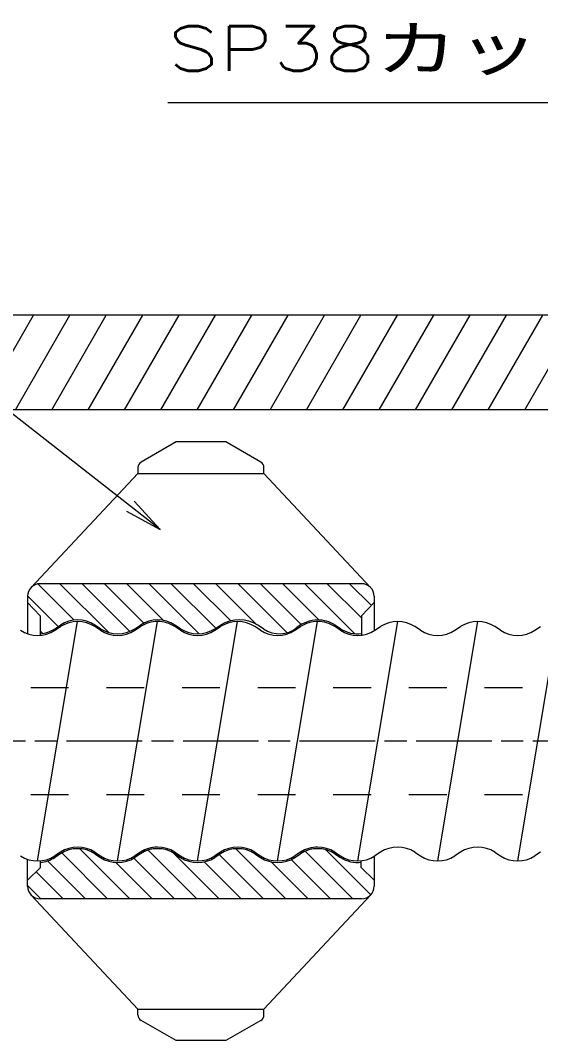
# Model space of a CAD drawing. Units: millimetres at full size, sheet at 1:1; details may follow other scales. Extents: x -2456 to -674, y 2522 to 3782.
# Drawn here: x -1719.2 to -1636.6, y 3140.8 to 3302.7 of the extents above; entities that cross this region are included whole.
import ezdxf
from ezdxf.enums import TextEntityAlignment as Align

# ---------------------------------------------------------------- set-up
doc = ezdxf.new("R2010")
doc.units = ezdxf.units.MM
doc.linetypes.add('CHAIN', pattern=[18.5, 12, -1.5, 3.5, -1.5])
doc.linetypes.add('DASHED_SPACED', pattern=[12, 6, -6])
for name, color, linetype, lineweight in [('02細線', 81, 'Continuous', 25), ('0_2', 7, 'Continuous', 25), ('1外形線', 7, 'Continuous', 25), ('3隠れ線', 2, 'DASHED_SPACED', 25), ('4中心線', 1, 'CHAIN', 25), ('_-0', 7, 'Continuous', 25), ('中心線', 1, 'CHAIN', 25), ('画層4', 7, 'Continuous', 25), ('細線', 81, 'Continuous', 25)]:
    doc.layers.add(name, color=color, linetype=linetype, lineweight=lineweight)
doc.styles.add('simplex.shx', font='')
doc.styles.get('simplex.shx').set_extended_font_data('simplex.shx')

# ---------------------------------------------------------------- blocks, each defined once
blk = doc.blocks.new('open_arrow')
at = {"color": 0, "linetype": 'Continuous', "lineweight": -2}
blk.add_lwpolyline([(7.5, 1.25), (0, 0), (7.5, -1.25)], dxfattribs=at)

msp = doc.modelspace()

# ---------------------------------------------------------------- linework, layer by layer
at = {"layer": '02細線'}
for p, q in [((-1725.751, 3240.912), (-1717.09, 3255.912)), ((-1719.977, 3240.912), (-1711.317, 3255.912)), ((-1714.204, 3240.912), (-1705.543, 3255.912)), ((-1708.43, 3240.912), (-1699.77, 3255.912)), ((-1702.657, 3240.912), (-1693.996, 3255.912)), ((-1696.883, 3240.912), (-1688.223, 3255.912)), ((-1691.11, 3240.912), (-1682.449, 3255.912)), ((-1685.336, 3240.912), (-1676.676, 3255.912)), ((-1679.563, 3240.912), (-1670.902, 3255.912)), ((-1673.789, 3240.912), (-1665.129, 3255.912)), ((-1668.016, 3240.912), (-1659.355, 3255.912)), ((-1662.242, 3240.912), (-1653.582, 3255.912)), ((-1656.469, 3240.912), (-1647.808, 3255.912)), ((-1650.695, 3240.912), (-1642.035, 3255.912)), ((-1644.922, 3240.912), (-1636.261, 3255.912)), ((-1639.148, 3240.912), (-1630.488, 3255.912))]:
    msp.add_line(p, q, dxfattribs=at)
at = {"layer": '0_2'}
for p, q in [((-1718.034, 3210.318), (-1718.034, 3205.372)), ((-1716.017, 3208.2), (-1718.034, 3210.318)), ((-1665.052, 3208.2), (-1663.034, 3210.318)), ((-1716.017, 3208.2), (-1716.017, 3205.134)), ((-1665.052, 3208.2), (-1665.052, 3205.152)), ((-1715.987, 3168.265), (-1718.032, 3166.276)), ((-1665.081, 3168.265), (-1663.037, 3166.276)), ((-1718.032, 3165.32), (-1718.032, 3166.276))]:
    msp.add_line(p, q, dxfattribs=at)
for points in [[(-1560.896, 3215.912), (-1595.823, 3289.614), (-1601.823, 3289.614), (-1695.794, 3289.614)], [(-1697.008, 3221.912), (-1763.721, 3274.05), (-1769.721, 3274.05), (-1850.893, 3274.05)]]:
    msp.add_lwpolyline(points, dxfattribs=at)
at = {"layer": '1外形線'}
for p, q in [((-1435.03, 3255.912), (-1887.191, 3255.912)), ((-1435.03, 3240.912), (-1883.038, 3240.912)), ((-1718.034, 3211.32), (-1718.034, 3210.318)), ((-1663.034, 3211.32), (-1663.034, 3210.318)), ((-1663.034, 3210.318), (-1663.034, 3205.856)), ((-1718.032, 3166.276), (-1718.032, 3169.581)), ((-1715.987, 3168.265), (-1715.988, 3169.347)), ((-1665.081, 3168.265), (-1665.081, 3169.358)), ((-1663.037, 3166.276), (-1663.034, 3165.32))]:
    msp.add_line(p, q, dxfattribs=at)
msp.add_arc((-1716.032, 3165.32), 2, 180.00582, 270, dxfattribs=at)
at = {"layer": '3隠れ線'}
for p, q in [((-1555.517, 3196.82), (-1887.728, 3196.82)), ((-1555.517, 3179.82), (-1887.621, 3179.82))]:
    msp.add_line(p, q, dxfattribs=at)
at = {"layer": '4中心線'}
msp.add_line((-2322.372, 3188.412), (-760.791, 3188.412), dxfattribs=at)
at = {"layer": '_-0'}
for p, q in [((-1713.731, 3206.172), (-1712.826, 3206.759)), ((-1713.731, 3205.922), (-1712.826, 3206.509)), ((-1706.476, 3206.172), (-1707.381, 3206.759)), ((-1706.476, 3205.922), (-1707.381, 3206.509)), ((-1701.031, 3206.172), (-1700.126, 3206.759)), ((-1701.031, 3205.922), (-1700.126, 3206.509)), ((-1693.776, 3206.172), (-1694.681, 3206.759)), ((-1693.776, 3205.922), (-1694.681, 3206.509)), ((-1688.331, 3206.172), (-1687.426, 3206.759)), ((-1688.331, 3205.922), (-1687.426, 3206.509)), ((-1681.076, 3205.922), (-1681.981, 3206.509)), ((-1681.076, 3205.922), (-1681.981, 3206.509)), ((-1680.576, 3206.172), (-1681.481, 3206.759)), ((-1675.631, 3205.922), (-1674.726, 3206.509)), ((-1675.631, 3205.922), (-1674.726, 3206.509)), ((-1668.376, 3206.172), (-1669.281, 3206.759)), ((-1668.376, 3205.922), (-1669.281, 3206.509)), ((-1662.931, 3205.922), (-1662.026, 3206.509)), ((-1655.676, 3205.922), (-1656.581, 3206.509)), ((-1650.231, 3205.922), (-1649.326, 3206.509)), ((-1642.976, 3205.922), (-1643.881, 3206.509)), ((-1637.531, 3205.922), (-1636.626, 3206.509)), ((-1712.826, 3170.719), (-1713.731, 3170.132)), ((-1712.826, 3170.719), (-1713.731, 3170.132)), ((-1712.826, 3170.469), (-1713.731, 3169.882)), ((-1707.381, 3170.719), (-1706.476, 3170.132)), ((-1707.381, 3170.469), (-1706.476, 3169.882)), ((-1700.126, 3170.719), (-1701.031, 3170.132)), ((-1700.126, 3170.469), (-1701.031, 3169.882)), ((-1700.126, 3170.469), (-1701.031, 3169.882)), ((-1694.681, 3170.719), (-1693.776, 3170.132)), ((-1694.681, 3170.469), (-1693.776, 3169.882)), ((-1687.426, 3170.719), (-1688.331, 3170.132)), ((-1687.426, 3170.719), (-1688.331, 3170.132)), ((-1687.426, 3170.469), (-1688.331, 3169.882)), ((-1681.981, 3170.719), (-1681.076, 3170.132)), ((-1681.981, 3170.719), (-1681.076, 3170.132)), ((-1681.981, 3170.469), (-1681.076, 3169.882)), ((-1674.726, 3170.719), (-1675.631, 3170.132)), ((-1674.726, 3170.719), (-1675.631, 3170.132)), ((-1675.631, 3169.882), (-1674.726, 3170.469)), ((-1669.281, 3170.719), (-1668.376, 3170.132)), ((-1669.281, 3170.469), (-1668.376, 3169.882)), ((-1662.026, 3170.719), (-1662.931, 3170.132)), ((-1662.026, 3170.719), (-1662.931, 3170.132)), ((-1656.581, 3170.719), (-1655.676, 3170.132)), ((-1649.326, 3170.719), (-1650.231, 3170.132)), ((-1643.881, 3170.719), (-1642.976, 3170.132)), ((-1636.626, 3170.719), (-1637.531, 3170.132))]:
    msp.add_line(p, q, dxfattribs=at)
for centre, radius, start, end in [((-1710.103, 3202.565), 5, 57.00469, 122.99531), ((-1710.103, 3202.315), 5, 57.00469, 122.99531), ((-1697.403, 3202.565), 5, 57.00469, 122.99531), ((-1697.403, 3202.315), 5, 90, 122.99531), ((-1697.403, 3202.315), 5, 90, 122.99531), ((-1697.403, 3202.315), 5, 57.00469, 90), ((-1684.453, 3201.682), 5.883, 59.64602, 120.35398), ((-1684.703, 3202.315), 5, 57.00469, 122.99531), ((-1684.703, 3202.315), 5, 57.00469, 122.99531), ((-1671.853, 3201.871), 5.696, 91.51429, 127.44418), ((-1672.003, 3202.315), 5, 90, 122.99531), ((-1672.003, 3202.565), 5, 57.00469, 90), ((-1672.003, 3202.315), 5, 57.00469, 90), ((-1659.303, 3202.315), 5, 57.00469, 122.99531), ((-1646.603, 3202.315), 5, 57.00469, 122.99531), ((-1716.453, 3210.115), 5, 237.00469, 302.99531), ((-1716.453, 3210.365), 5, 275.00673, 302.99531), ((-1703.753, 3210.365), 5, 237.00469, 302.99531), ((-1703.753, 3210.115), 5, 237.00469, 302.99531), ((-1691.053, 3210.365), 5, 237.00469, 302.99531), ((-1691.053, 3210.115), 5, 237.00469, 302.99531), ((-1678.353, 3210.115), 5, 237.00469, 302.99531), ((-1678.353, 3210.115), 5, 237.00469, 302.99531), ((-1678.087, 3209.612), 4.247, 234.10774, 310.72234), ((-1665.653, 3210.365), 5, 237.00469, 276.91153), ((-1665.653, 3210.115), 5, 237.00469, 302.99531), ((-1652.953, 3210.115), 5, 237.00469, 302.99531), ((-1640.253, 3210.115), 5, 237.00469, 302.99531), ((-1710.103, 3166.525), 5, 57.00469, 122.99531), ((-1697.403, 3166.525), 5, 90.39157, 122.99531), ((-1697.403, 3166.525), 5, 57.00469, 122.99531), ((-1684.703, 3166.525), 5, 57.00469, 122.99531), ((-1684.703, 3166.525), 5, 57.00469, 122.99531), ((-1672.003, 3166.525), 5, 57.00469, 122.99531), ((-1672.003, 3166.525), 5, 90, 122.99531), ((-1659.303, 3166.525), 5, 57.00469, 122.99531), ((-1646.603, 3166.525), 5, 57.00469, 122.99531), ((-1716.453, 3174.325), 5, 237.00469, 302.99531), ((-1716.453, 3174.075), 5, 275.34658, 302.99531), ((-1710.103, 3166.275), 5, 57.00469, 122.99531), ((-1703.753, 3174.325), 5, 237.00469, 302.99531), ((-1703.753, 3174.075), 5, 237.00469, 302.99531), ((-1697.403, 3166.275), 5, 57.00469, 122.99531), ((-1691.053, 3174.325), 5, 237.00469, 302.99531), ((-1691.053, 3174.075), 5, 237.00469, 302.99531), ((-1684.703, 3166.275), 5, 57.00469, 122.99531), ((-1678.353, 3174.325), 5, 237.00469, 302.99531), ((-1678.353, 3174.325), 5, 237.00469, 302.99531), ((-1678.353, 3174.075), 5, 237.00469, 302.99531), ((-1672.003, 3166.275), 5, 57.00469, 122.99531), ((-1665.653, 3174.325), 5, 237.00469, 302.99531), ((-1665.653, 3174.075), 5, 237.00469, 276.5708), ((-1652.953, 3174.325), 5, 237.00469, 302.99531), ((-1640.253, 3174.325), 5, 237.00469, 302.99531)]:
    msp.add_arc(centre, radius, start, end, dxfattribs=at)
at = {"layer": '中心線'}
msp.add_line((-1637.813, 3188.412), (-1470.57, 3188.412), dxfattribs=at)
at = {"layer": '画層4'}
for p, q in [((-1694.469, 3235.82), (-1700.034, 3232.609)), ((-1686.599, 3235.82), (-1694.469, 3235.82)), ((-1681.035, 3232.609), (-1686.599, 3235.82)), ((-1700.534, 3231.743), (-1700.534, 3230.82)), ((-1680.534, 3230.82), (-1680.534, 3231.743)), ((-1717.449, 3212.735), (-1700.534, 3230.82)), ((-1700.534, 3230.82), (-1680.534, 3230.82)), ((-1663.62, 3212.735), (-1680.534, 3230.82)), ((-1665.034, 3213.32), (-1716.034, 3213.32)), ((-1663.036, 3170.065), (-1663.037, 3166.276)), ((-1717.446, 3163.906), (-1700.534, 3145.82)), ((-1665.034, 3163.32), (-1716.032, 3163.32)), ((-1663.62, 3163.906), (-1680.534, 3145.82)), ((-1700.534, 3145.82), (-1680.534, 3145.82)), ((-1700.534, 3144.898), (-1700.534, 3145.82)), ((-1680.534, 3144.898), (-1680.534, 3145.82)), ((-1694.469, 3140.82), (-1700.034, 3144.032)), ((-1681.035, 3144.032), (-1686.599, 3140.82)), ((-1686.599, 3140.82), (-1694.469, 3140.82))]:
    msp.add_line(p, q, dxfattribs=at)
for centre, radius, start, end in [((-1699.534, 3231.743), 1, 119.98845, 180), ((-1681.534, 3231.743), 1, 0, 60.01155), ((-1716.034, 3211.32), 2, 90, 180), ((-1665.034, 3211.32), 2, 0, 90), ((-1665.034, 3165.32), 2, 270, 0), ((-1699.534, 3144.898), 1, 180, 240.01155), ((-1681.534, 3144.898), 1, 299.98845, 0)]:
    msp.add_arc(centre, radius, start, end, dxfattribs=at)
at = {"layer": '細線'}
for p, q in [((-1710.657, 3207.535), (-1716.407, 3213.285)), ((-1705.151, 3205.565), (-1712.907, 3213.32)), ((-1701.81, 3205.759), (-1709.371, 3213.32)), ((-1699.582, 3207.066), (-1705.836, 3213.32)), ((-1696.454, 3207.474), (-1702.3, 3213.32)), ((-1690.815, 3205.371), (-1698.765, 3213.32)), ((-1688.179, 3206.27), (-1695.229, 3213.32)), ((-1685.786, 3207.412), (-1691.694, 3213.32)), ((-1681.74, 3206.902), (-1688.158, 3213.32)), ((-1676.851, 3205.549), (-1684.623, 3213.32)), ((-1674.618, 3206.851), (-1681.087, 3213.32)), ((-1671.792, 3207.561), (-1677.552, 3213.32)), ((-1666.079, 3205.384), (-1674.016, 3213.32)), ((-1665.052, 3207.892), (-1670.481, 3213.32)), ((-1663.477, 3209.853), (-1666.945, 3213.32)), ((-1713.184, 3206.527), (-1718.034, 3211.376)), ((-1716.453, 3169.325), (-1710.103, 3207.315)), ((-1703.753, 3169.325), (-1697.403, 3207.315)), ((-1691.053, 3169.325), (-1684.703, 3207.315)), ((-1678.353, 3169.325), (-1672.003, 3207.315)), ((-1678.353, 3169.325), (-1672.003, 3207.315)), ((-1665.653, 3169.325), (-1659.303, 3207.315)), ((-1652.953, 3169.325), (-1646.603, 3207.315)), ((-1640.253, 3169.325), (-1633.903, 3207.315)), ((-1715.627, 3205.434), (-1716.017, 3205.824)), ((-1705.333, 3163.32), (-1712.613, 3170.6)), ((-1701.798, 3163.32), (-1709.74, 3171.262)), ((-1694.727, 3163.32), (-1701.189, 3169.783)), ((-1691.191, 3163.32), (-1698.913, 3171.042)), ((-1687.656, 3163.32), (-1694.989, 3170.654)), ((-1680.585, 3163.32), (-1687.612, 3170.348)), ((-1677.049, 3163.32), (-1684.996, 3171.267)), ((-1666.442, 3163.32), (-1673.987, 3170.865)), ((-1663.558, 3163.971), (-1670.685, 3171.098)), ((-1708.869, 3163.32), (-1714.878, 3169.33)), ((-1698.262, 3163.32), (-1704.025, 3169.083)), ((-1684.12, 3163.32), (-1689.99, 3169.19)), ((-1673.514, 3163.32), (-1679.374, 3169.181)), ((-1669.978, 3163.32), (-1676.214, 3169.556)), ((-1665.081, 3169.03), (-1665.152, 3169.101)), ((-1712.404, 3163.32), (-1716.678, 3167.594)), ((-1715.94, 3163.32), (-1718.032, 3165.412))]:
    msp.add_line(p, q, dxfattribs=at)

# ---------------------------------------------------------------- block references
at = {"layer": '0_2', "xscale": 0.8, "yscale": 0.8, "rotation": 142}
msp.add_blockref('open_arrow', (-1697.008, 3221.912), dxfattribs=at)

# ---------------------------------------------------------------- texts
at = {"layer": '0_2', "style": 'simplex.shx', "width": 1.35}
msp.add_text('SP38カップラー', height=7.038, dxfattribs=at).set_placement((-1695.794, 3292.614), align=Align.BOTTOM_LEFT)

doc.saveas('drawing.dxf')
